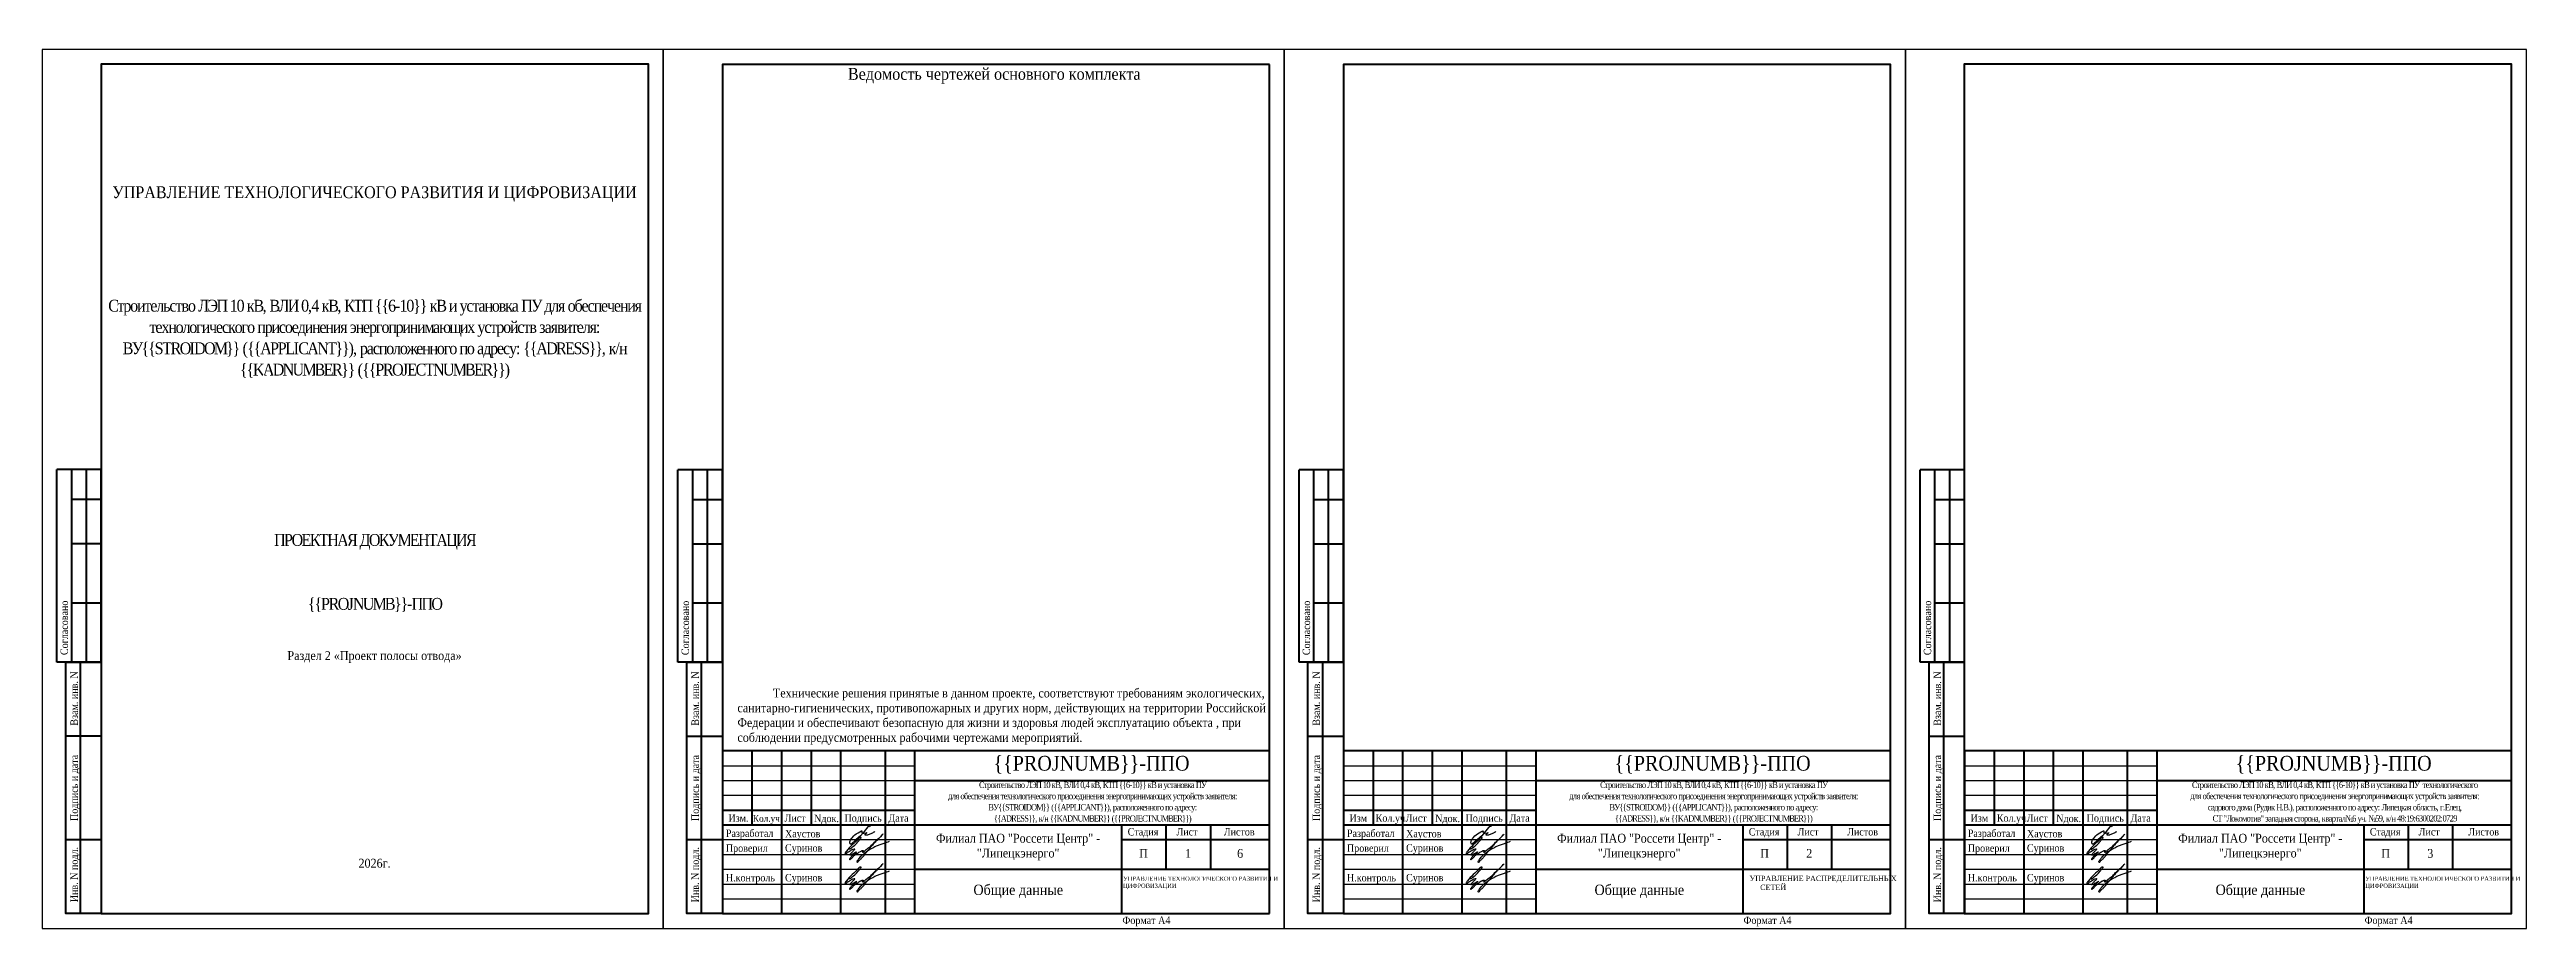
# Model space of a CAD drawing. Header units: millimetres. Extents: x 2609 to 10678, y 3612 to 3913.
# Drawn here: x 4502 to 5339, y 3612 to 3909 of the extents above; entities that cross this region are included whole.
import ezdxf

# ---------------------------------------------------------------- set-up
doc = ezdxf.new("R2010")
doc.units = ezdxf.units.MM
doc.layers.add('П', color=7, linetype='Continuous')
doc.layers.add('Чертеж', color=7, linetype='Continuous')
doc.styles.add('Simplex8', font='Times New Roman.ttf', dxfattribs={"height": 3.5})
doc.styles.add('стиль1', font='Times New Roman.ttf', dxfattribs={"width": 0.9})
doc.styles.add('стиль2', font='Times New Roman.ttf', dxfattribs={"width": 0.9, "height": 2.5})

# ---------------------------------------------------------------- blocks, each defined once
blk = doc.blocks.new('Штамп б')
at = {"lineweight": 70}
for points in [[(20, 0), (8, 0), (8, 85), (20, 85)], [(13, 0), (13, 85)], [(8, 60), (20, 60)], [(8, 25), (20, 25)]]:
    blk.add_lwpolyline(points, dxfattribs=at)
at = {"lineweight": 25, "style": 'Simplex8', "width": 0.9}
for s, p in [('Взам. инв. N', (12.06, 63.49)), ('Подпись и дата', (12.06, 31.28)), ('Инв. N подл.', (12.06, 3.82))]:
    blk.add_text(s, height=2.5, rotation=90, dxfattribs=at).set_placement(p)
blk = doc.blocks.new('A$C5B0935FB')
at = {"lineweight": 70}
for p, q in [((20, 65), (5, 65)), ((5, 0), (5, 65)), ((10, 55), (10, 65)), ((15, 0), (15, 65)), ((20, 0), (20, 65)), ((10, 40), (10, 55)), ((10, 55), (20, 55)), ((10, 20), (10, 40)), ((10, 40), (20, 40)), ((10, 0), (10, 20)), ((10, 20), (20, 20)), ((10, 0), (5, 0)), ((15, 0), (10, 0)), ((20, 0), (15, 0)), ((15, 0), (15, 0))]:
    blk.add_line(p, q, dxfattribs=at)
at = {"lineweight": 25, "style": 'стиль1', "width": 0.9}
blk.add_text('Согласовано', height=2.5, rotation=90, dxfattribs=at).set_placement((8.72, 2.35))
blk = doc.blocks.new('A$C7F1F469D')
at = {"color": 5, "lineweight": 25}
blk.add_spline([(-0.1, 1.78), (1.34, 2.93), (2.75, 4.33), (3.55, 5.31), (3.81, 5.64), (3.86, 5.8), (3.66, 5.81), (3.25, 5.7), (2.89, 5.36), (-1.09, 1.26), (-1.29, 0.98), (-1.47, 0.67), (-1.59, 0.28), (-1.54, 0.16), (-0.98, 0.55), (-0.42, 1.01), (0.34, 1.44), (1.08, 1.86), (1.69, 1.97), (1.62, 1.83), (1.26, 1.37), (0.56, 0.61), (0.16, 0.22), (0, 0), (0.24, -0.04), (0.82, 0.16), (1.44, 0.58), (2.18, 0.95), (2.33, 1.04), (1.93, 0.58), (1.28, 0.02), (0.64, -0.58), (0.1, -1.31), (-0.06, -1.68), (0.13, -1.59), (0.39, -1.41), (1.23, -0.56), (1.62, -0.16), (2.27, 0.27), (2.82, 0.65), (3.41, 1.04), (3.83, 1.25), (4.1, 1.35), (4.33, 1.44), (4.56, 1.45), (4.6, 1.35), (4.48, 1.19), (4.35, 0.92), (4.39, 0.82), (4.59, 0.91), (5.09, 1.34), (6.19, 2.18), (7.41, 3.21), (8.36, 4.22), (9.62, 5.31), (10.99, 6.68), (11.27, 6.98), (9.83, 5.51), (8.6, 4.26), (7.7, 3.28), (7.2, 2.7), (6.74, 2.12), (6.16, 1.41), (5.49, 0.62), (4.74, -0.34), (3.92, -1.29), (3.19, -1.94), (2.91, -2.31), (2.67, -2.58), (2.52, -2.55), (2.49, -2.26), (2.69, -1.9), (3.27, -1.11), (3.8, -0.52), (4.48, 0.07), (5.33, 0.79), (5.97, 1.29), (6.7, 1.77), (7.56, 2.21), (8.83, 2.91), (10.02, 3.35), (11.36, 3.83), (12.55, 4.24), (13.47, 4.57)], degree=3, dxfattribs=at)
blk = doc.blocks.new('Штамп фамилии')
at = {"layer": 'Чертеж', "color": 5, "lineweight": -2}
blk.add_lwpolyline([(47.56, 0.85), (47.63, 0.98), (47.71, 1.12), (47.75, 1.2), (47.79, 1.26), (47.82, 1.32), (47.85, 1.37), (47.85, 1.41), (47.85, 1.5), (47.83, 1.56), (47.8, 1.58), (47.75, 1.59), (47.69, 1.59), (47.65, 1.58), (47.6, 1.56), (47.53, 1.53), (47.47, 1.48), (47.41, 1.42), (47.34, 1.32), (45.35, -1.11), (44.5, -2.12), (43.04, -3.43), (41.29, -4.9), (41.18, -4.96), (41.1, -4.94), (41.06, -4.9), (41.02, -4.83), (40.95, -4.71), (40.89, -4.56), (40.88, -4.4), (40.88, -4.26), (40.91, -4.09), (40.95, -3.94), (40.99, -3.84), (41.05, -3.64), (41.14, -3.44), (41.38, -3.09), (41.64, -2.76), (42.23, -2.17), (42.59, -1.81), (43.05, -1.48), (43.63, -1.13), (44.19, -0.77), (44.85, -0.41), (44.92, -0.44), (44.94, -0.46), (44.95, -0.51), (44.89, -0.87), (44.97, -1.02), (45.03, -1.1), (45.09, -1.13), (45.19, -1.2), (45.35, -1.22), (45.55, -1.22), (46.39, -1.16), (46.48, -1.08), (46.54, -1.05), (46.56, -1.07), (46.57, -1.09), (46.56, -1.13), (46.54, -1.15), (46.53, -1.18), (46.48, -1.21), (46.37, -1.3), (46.01, -1.59), (45.97, -1.66), (45.96, -1.7), (45.96, -1.78), (45.99, -1.81), (46.12, -1.82), (46.26, -1.81), (46.68, -1.81), (46.77, -1.8), (46.92, -1.76), (47.12, -1.67), (48.59, -1.09), (48.75, -0.97), (48.9, -0.86), (49.05, -0.79), (49.15, -0.75), (49.3, -0.69)], dxfattribs=at)
at = {"layer": 'Чертеж', "color": 67, "lineweight": -2, "true_color": 0x727430}
for p in [(40.81, -8.53), (40.81, -18.55)]:
    blk.add_blockref('A$C7F1F469D', p, dxfattribs=at)
at = {"color": 7, "char_height": 2.5, "attachment_point": 4, "style": 'стиль1'}
for s, insert, width in [(' Разработал', (-1.9, -1.68), 17), (' Проверил', (-1.9, -6.68), 17), ('Хаустов', (18.94, -1.81), 20), (' Суринов', (18.1, -6.65), 20), (' Н.контроль', (-1.9, -16.68), 17), (' Суринов', (18.1, -16.68), 20)]:
    blk.add_mtext(s, dxfattribs=dict(at, insert=insert, width=width))
blk = doc.blocks.new('A$C31D65421')
blk.add_blockref('Штамп фамилии', (2.24, 18.43))

msp = doc.modelspace()

# ---------------------------------------------------------------- linework, layer by layer
at = {"layer": 'П', "linetype": 'Continuous', "lineweight": 0}
for points in [[(4499.408, 3908.905), (4709.408, 3908.905), (4709.408, 3611.905), (4499.408, 3611.905)], [(4709.408, 3908.905), (4919.408, 3908.905), (4919.408, 3611.905), (4709.408, 3611.905)], [(4919.408, 3908.905), (5129.408, 3908.905), (5129.408, 3611.905), (4919.408, 3611.905)]]:
    msp.add_lwpolyline(points, close=True, dxfattribs=at)
at = {"layer": 'П', "lineweight": 30}
for points in [[(4499.408, 3611.905), (4709.408, 3611.905), (4709.408, 3908.905), (4499.408, 3908.905)], [(4709.408, 3611.905), (4919.408, 3611.905), (4919.408, 3908.905), (4709.408, 3908.905)], [(4919.408, 3611.905), (5129.408, 3611.905), (5129.408, 3908.905), (4919.408, 3908.905)], [(5129.408, 3611.905), (5339.408, 3611.905), (5339.408, 3908.905), (5129.408, 3908.905)]]:
    msp.add_lwpolyline(points, close=True, dxfattribs=at)
at = {"layer": 'Чертеж', "lineweight": 70}
for p, q in [((4914.408, 3616.905), (4914.408, 3903.905)), ((4914.408, 3671.905), (4729.408, 3671.905)), ((4729.408, 3671.905), (4729.408, 3616.905)), ((5124.408, 3671.905), (4939.408, 3671.905)), ((4939.408, 3671.905), (4939.408, 3616.905)), ((5334.408, 3671.905), (5149.408, 3671.905)), ((5149.408, 3671.905), (5149.408, 3616.905))]:
    msp.add_line(p, q, dxfattribs=at)
msp.add_lwpolyline([(4519.425, 3616.94), (4704.425, 3616.94), (4704.425, 3903.94), (4519.425, 3903.94)], close=True, dxfattribs=at)
at = {"layer": 'Чертеж', "lineweight": 50}
msp.add_lwpolyline([(4914.408, 3903.905), (4729.408, 3903.905), (4729.408, 3616.905)], dxfattribs=at)
at = {"layer": 'Чертеж', "linetype": 'Continuous', "lineweight": 70}
for points in [[(4939.408, 3616.905), (5124.408, 3616.905), (5124.408, 3903.905), (4939.408, 3903.905)], [(5149.331, 3616.947), (5334.331, 3616.947), (5334.331, 3903.947), (5149.331, 3903.947)]]:
    msp.add_lwpolyline(points, close=True, dxfattribs=at)
at = {"layer": 'Чертеж', "lineweight": 70}
for points in [[(4739.408, 3671.905), (4739.408, 3646.905)], [(4749.408, 3671.905), (4749.408, 3616.905)], [(4759.408, 3671.905), (4759.408, 3646.905)], [(4769.408, 3671.905), (4769.408, 3616.905)], [(4784.408, 3671.905), (4784.408, 3616.905)], [(4794.408, 3671.905), (4794.408, 3616.905)], [(4949.408, 3671.905), (4949.408, 3646.905)], [(4959.408, 3671.905), (4959.408, 3616.905)], [(4969.408, 3671.905), (4969.408, 3646.905)], [(4979.408, 3671.905), (4979.408, 3616.905)], [(4994.408, 3671.905), (4994.408, 3616.905)], [(5004.408, 3671.905), (5004.408, 3616.905)], [(5159.408, 3671.905), (5159.408, 3646.905)], [(5169.408, 3671.905), (5169.408, 3616.905)], [(5179.408, 3671.905), (5179.408, 3646.905)], [(5189.408, 3671.905), (5189.408, 3616.905)], [(5204.408, 3671.905), (5204.408, 3616.905)], [(5214.408, 3671.905), (5214.408, 3616.905)], [(4794.408, 3661.905), (4914.408, 3661.905)], [(5004.408, 3661.905), (5124.408, 3661.905)], [(5214.408, 3661.905), (5334.408, 3661.905)], [(4729.408, 3651.905), (4794.408, 3651.905)], [(4939.408, 3651.905), (5004.408, 3651.905)], [(5149.408, 3651.905), (5214.408, 3651.905)], [(4729.408, 3646.905), (4914.408, 3646.905)], [(4864.408, 3646.905), (4864.408, 3616.905)], [(4879.408, 3646.905), (4879.408, 3631.905)], [(4894.408, 3646.905), (4894.408, 3631.905)], [(4939.408, 3646.905), (5124.408, 3646.905)], [(5074.408, 3646.905), (5074.408, 3616.905)], [(5089.408, 3646.905), (5089.408, 3631.905)], [(5104.408, 3646.905), (5104.408, 3631.905)], [(5149.408, 3646.905), (5334.408, 3646.905)], [(5284.408, 3646.905), (5284.408, 3616.905)], [(5299.408, 3646.905), (5299.408, 3631.905)], [(5314.408, 3646.905), (5314.408, 3631.905)], [(4864.408, 3641.905), (4914.408, 3641.905)], [(5074.408, 3641.905), (5124.408, 3641.905)], [(5284.408, 3641.905), (5334.408, 3641.905)], [(4794.408, 3631.905), (4914.408, 3631.905)], [(5004.408, 3631.905), (5124.408, 3631.905)], [(5214.408, 3631.905), (5334.408, 3631.905)], [(4729.408, 3616.905), (4914.408, 3616.905)]]:
    msp.add_lwpolyline(points, dxfattribs=at)
at = {"layer": 'Чертеж', "lineweight": 30}
for points in [[(4729.408, 3666.905), (4794.408, 3666.905)], [(4729.408, 3661.905), (4794.408, 3661.905)], [(4939.408, 3666.905), (5004.408, 3666.905)], [(4939.408, 3661.905), (5004.408, 3661.905)], [(5149.408, 3666.905), (5214.408, 3666.905)], [(5149.408, 3661.905), (5214.408, 3661.905)], [(4729.408, 3656.905), (4794.408, 3656.905)], [(4939.408, 3656.905), (5004.408, 3656.905)], [(5149.408, 3656.905), (5214.408, 3656.905)], [(4729.408, 3641.905), (4794.408, 3641.905)], [(4729.408, 3636.905), (4794.408, 3636.905)], [(4939.408, 3641.905), (5004.408, 3641.905)], [(4939.408, 3636.905), (5004.408, 3636.905)], [(5149.408, 3641.905), (5214.408, 3641.905)], [(5149.408, 3636.905), (5214.408, 3636.905)], [(4729.408, 3631.905), (4794.408, 3631.905)], [(4729.408, 3626.905), (4794.408, 3626.905)], [(4939.408, 3631.905), (5004.408, 3631.905)], [(4939.408, 3626.905), (5004.408, 3626.905)], [(5149.408, 3631.905), (5214.408, 3631.905)], [(5149.408, 3626.905), (5214.408, 3626.905)], [(4729.408, 3621.905), (4794.408, 3621.905)], [(4939.408, 3621.905), (5004.408, 3621.905)], [(5149.408, 3621.905), (5214.408, 3621.905)]]:
    msp.add_lwpolyline(points, dxfattribs=at)

# ---------------------------------------------------------------- block references
at = {"layer": 'Чертеж'}
for p in [(4499.425, 3701.94), (4709.408, 3701.905), (4919.408, 3701.905), (5129.408, 3701.905)]:
    msp.add_blockref('A$C5B0935FB', p, dxfattribs=at)
at = {"layer": 'Чертеж', "lineweight": 25}
for p in [(4499.425, 3616.94), (4709.408, 3616.905), (4919.408, 3616.905), (5129.408, 3616.905)]:
    msp.add_blockref('Штамп б', p, dxfattribs=at)
at = {"layer": 'Чертеж', "linetype": 'Continuous', "lineweight": 0}
for p in [(4729.408, 3626.905), (4939.408, 3626.905), (5149.331, 3626.905)]:
    msp.add_blockref('A$C31D65421', p, dxfattribs=at)

# ---------------------------------------------------------------- texts
at = {"layer": 'Чертеж', "lineweight": 25, "style": 'стиль1', "width": 0.9}
for s, height, p in [('Ведомость чертежей основного комплекта  ', 4, (4771.872, 3898.691)), ('Изм.', 2.5, (4731.461, 3647.977)), ('Кол.уч.', 2.3, (4739.732, 3647.941)), ('Лист', 2.5, (4750.441, 3647.977)), ('Nдок.', 2.5, (4760.43, 3647.835)), ('Подпись', 2.5, (4770.705, 3647.977)), ('Дата', 2.5, (4785.547, 3647.977)), ('Стадия', 2.5, (4866.456, 3643.323)), ('Лист', 2.5, (4882.965, 3643.323)), ('Листов', 2.5, (4898.951, 3643.323)), ('Изм', 2.5, (4941.461, 3647.977)), ('Кол.уч.', 2.5, (4950.309, 3647.977)), ('Лист', 2.5, (4960.441, 3647.977)), ('Nдок.', 2.5, (4970.43, 3647.835)), ('Подпись', 2.5, (4980.705, 3647.977)), ('Дата', 2.5, (4995.547, 3647.977)), ('Стадия', 2.5, (5076.456, 3643.323)), ('Лист', 2.5, (5092.965, 3643.323)), ('Листов', 2.5, (5109.725, 3643.323)), ('Изм', 2.5, (5151.461, 3647.977)), ('Кол.уч.', 2.5, (5160.309, 3647.977)), ('Лист', 2.5, (5170.441, 3647.977)), ('Nдок.', 2.5, (5180.43, 3647.835)), ('Подпись', 2.5, (5190.705, 3647.977)), ('Дата', 2.5, (5205.547, 3647.977)), ('Стадия', 2.5, (5286.456, 3643.323)), ('Лист', 2.5, (5302.965, 3643.323)), ('Листов', 2.5, (5319.725, 3643.323)), ('П', 3, (4870.333, 3635.766)), ('1', 3, (4885.878, 3635.766)), ('6', 3, (4903.455, 3635.766)), ('П', 3, (5080.333, 3635.766)), ('2', 3, (5095.878, 3635.766)), ('П', 3, (5290.333, 3635.766)), ('3', 3, (5305.878, 3635.766)), ('Формат А4', 2.5, (4864.669, 3613.432)), ('Формат А4', 2.5, (5074.669, 3613.432)), ('Формат А4', 2.5, (5284.669, 3613.432))]:
    msp.add_text(s, height=height, dxfattribs=at).set_placement(p)
at = {"layer": 'Чертеж', "color": 1, "lineweight": 20, "insert": (4519.299, 3903.866), "char_height": 5, "width": 185.01678, "attachment_point": 1, "style": 'стиль1'}
msp.add_mtext('\\pxqc,t19;{\\C256;\\P\\P\\H0.36x;\\P\\P\\P\\P\\P\\H0.94444x;\\P\\H2.353x;\\P\\ptz;\\fTimes New Roman|b0|i0|c204|p16;\\H0.99998x;УПРАВЛЕНИЕ ТЕХНОЛОГИЧЕСКОГО РАЗВИТИЯ И ЦИФРОВИЗАЦИИ\\H0.75004x;\\P\\P\\P\\P\\pt19;\\fTimes New Roman|b0|i0|c204|p18;\\H1.6667x;\\P\\P\\psm1.0792,tz;\\H0.79994x;\\T0.8;Строительство ЛЭП 10 кВ, ВЛИ 0,4 кВ, КТП \\{\\{6-10\\}\\} кВ и установка ПУ для обеспечения технологического присоединения энергопринимающих устройств заявителя: ВУ\\{\\{STROIDOM\\}\\} (\\{\\{APPLICANT\\}\\}), расположенного по адресу: \\{\\{ADRESS\\}\\}, к/н \\{\\{KADNUMBER\\}\\} (\\{\\{PROJECTNUMBER\\}\\})\\P\\ps*;\\P\\P\\pt19;\\P\\P\\P\\P\\PПРОЕКТНАЯ ДОКУМЕНТАЦИЯ\\P\\P\\P\\{\\{PROJNUMB\\}\\}-ППО\\P\\H1.5x;\\T1;\\P\\H0.5x;Раздел 2 «Проект полосы отвода»\\P\\P\\P\\pi1.9542,t1.1833;\\P\\pi0,t19;\\P\\P\\P\\P\\P\\P\\P\\P\\P2026г.}', dxfattribs=at)
at = {"layer": 'Чертеж', "insert": (4734.502, 3692.964), "char_height": 3, "width": 185, "attachment_point": 1, "style": 'стиль2'}
msp.add_mtext('^IТехнические решения принятые в данном проекте, соответствуют требованиям экологических, санитарно-гигиенических, противопожарных и других норм, действующих на территории Российской Федерации и обеспечивают безопасную для жизни и здоровья людей эксплуатацию объекта , при соблюдении предусмотренных рабочими чертежами мероприятий.\\P\\P\\pxi16;      ', dxfattribs=at)
at = {"layer": 'Чертеж', "lineweight": 25, "attachment_point": 5}
for s, insert, char_height, width, style in [('\\{\\{PROJNUMB\\}\\}-ППО', (4854.213, 3667.218), 5, 119.88502, 'стиль2'), ('\\{\\{PROJNUMB\\}\\}-ППО', (5064.213, 3667.218), 5, 119.88502, 'стиль2'), ('\\{\\{PROJNUMB\\}\\}-ППО', (5274.213, 3667.218), 5, 119.88502, 'стиль2'), ('\\pxsm1.0792;{\\T0.85;Строительство ЛЭП 10 кВ, ВЛИ 0,4 кВ, КТП \\{\\{6-10\\}\\} кВ и установка ПУ  \\Pдля обеспечения технологического присоединения энергопринимающих устройств заявителя: \\PВУ\\{\\{STROIDOM\\}\\} (\\{\\{APPLICANT\\}\\}), расположенного по адресу:\\P\\{\\{ADRESS\\}\\}, к/н \\{\\{KADNUMBER\\}\\} (\\{\\{PROJECTNUMBER\\}\\})}', (4854.576, 3654.405), 2.1, 119.6632, 'стиль1'), ('\\pxsm1.0792;{\\T0.85;Строительство ЛЭП 10 кВ, ВЛИ 0,4 кВ, КТП \\{\\{6-10\\}\\} кВ и установка ПУ  \\Pдля обеспечения технологического присоединения энергопринимающих устройств заявителя: \\PВУ\\{\\{STROIDOM\\}\\} (\\{\\{APPLICANT\\}\\}), расположенного по адресу:\\P\\{\\{ADRESS\\}\\}, к/н \\{\\{KADNUMBER\\}\\} (\\{\\{PROJECTNUMBER\\}\\})}', (5064.576, 3654.405), 2.1, 119.6632, 'стиль1'), ('\\pxsm1.0792,qc;{\\T0.8;Строительство ЛЭП 10 кВ, ВЛИ 0,4 кВ, КТП \\{\\{6-10\\}\\} кВ и установка ПУ  технологического\\Pдля обеспечения технологического присоединения энергопринимающих устройств заявителя: \\Pсадового дома (Рудик Н.В.), расположенного по адресу: Липецкая область, г.Елец, \\P\\ps*;СТ "Локомотив" западная сторона, квартал№6 уч. №59, к/н 48:19:6300202:0729}', (5274.576, 3654.405), 2.1, 119.6632, 'стиль1'), ('Филиал ПАО "Россети Центр" - "Липецкэнерго"', (4829.408, 3639.405), 3, 70, 'стиль2'), ('Филиал ПАО "Россети Центр" - "Липецкэнерго"', (5039.408, 3639.405), 3, 70, 'стиль2'), ('Филиал ПАО "Россети Центр" - "Липецкэнерго"', (5249.408, 3639.405), 3, 70, 'стиль2'), ('Общие данные', (4829.452, 3624.405), 3.5, 70.08803, 'стиль1'), ('\\pxql;{\\fTimes New Roman|b0|i0|c204|p16;\\H0.8x;УПРАВЛЕНИЕ ТЕХНОЛОГИЧЕСКОГО РАЗВИТИЯ И ЦИФРОВИЗАЦИИ}', (4892.004, 3627.297), 1.8, 54.19561, 'стиль2'), ('Общие данные', (5039.452, 3624.405), 3.5, 70.08803, 'стиль1'), ('\\pxi1,sm1,ql;{\\fTimes New Roman|b0|i0|c204|p16;УПРАВЛЕНИЕ РАСПРЕДЕЛИТЕЛЬНЫХ\\P\\pi3;СЕТЕЙ}', (5102.004, 3627.297), 1.8, 54.19561, 'стиль2'), ('Общие данные', (5249.452, 3624.405), 3.5, 70.08803, 'стиль1'), ('\\pxql;{\\fTimes New Roman|b0|i0|c204|p16;\\H0.8x;УПРАВЛЕНИЕ ТЕХНОЛОГИЧЕСКОГО РАЗВИТИЯ И ЦИФРОВИЗАЦИИ}', (5312.004, 3627.297), 1.8, 54.19561, 'стиль2')]:
    msp.add_mtext(s, dxfattribs=dict(at, insert=insert, char_height=char_height, width=width, style=style))

doc.saveas('drawing.dxf')
